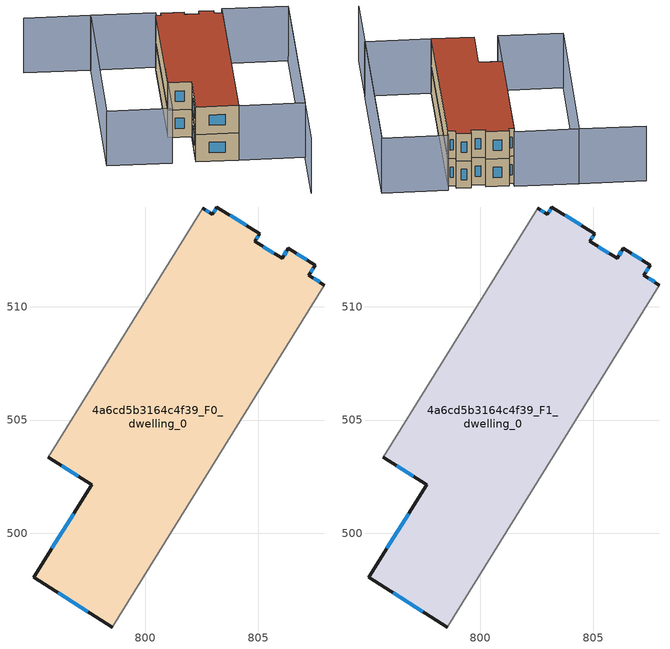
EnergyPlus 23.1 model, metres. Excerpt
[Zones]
4a6cd5b3164c4f39_F0_dwelling_0
 floor ground (EU_floor_Construction): 806.32,512.58 807.51,511.83 807.23,511.39 807.91,510.96 798.55,495.87 795.07,498.06 797.65,502.15 795.73,503.36 802.54,514.34 802.96,514.08 803.17,514.4 805.05,513.21 804.84,512.89 806.04,512.13 z0
 wall outside (EU_wall_Construction): 807.91,510.96 807.23,511.39 807.51,511.83 806.32,512.58 806.04,512.13 804.84,512.89 805.05,513.21 803.17,514.4 802.96,514.08 802.54,514.34 / 795.73,503.36 797.65,502.15 795.07,498.06 798.55,495.87 z0:3
 wall adiabatic (EU_wall_Construction): 798.55,495.87 807.91,510.96 / 802.54,514.34 795.73,503.36 z0:3
 window (EU_Window_Construction): 806.24,512.44 806.13,512.27 / 807.14,512.06 806.69,512.34 / 807.32,511.52 807.42,511.69 / 807.7,511.09 807.44,511.25 / 796.16,497.37 797.47,496.55 / 796.85,500.87 795.88,499.33 / 796.33,502.98 797.05,502.53 / 802.83,514.16 802.67,514.26 / 803.1,514.3 803.03,514.18 / 804.46,513.58 803.75,514.03 / 804.91,512.99 804.98,513.11 / 805.67,512.37 805.22,512.65 z0.93:2.07
4a6cd5b3164c4f39_F1_dwelling_0
 floor to 4a6cd5b3164c4f39_F0_dwelling_0 (EU_floor_Construction): 806.32,512.58 807.51,511.83 807.23,511.39 807.91,510.96 798.55,495.87 795.07,498.06 797.65,502.15 795.73,503.36 802.54,514.34 802.96,514.08 803.17,514.4 805.05,513.21 804.84,512.89 806.04,512.13 z3
 wall outside (EU_wall_Construction): 807.91,510.96 807.23,511.39 807.51,511.83 806.32,512.58 806.04,512.13 804.84,512.89 805.05,513.21 803.17,514.4 802.96,514.08 802.54,514.34 / 795.73,503.36 797.65,502.15 795.07,498.06 798.55,495.87 z3:6
 wall adiabatic (EU_wall_Construction): 798.55,495.87 807.91,510.96 / 802.54,514.34 795.73,503.36 z3:6
 window (EU_Window_Construction): 806.24,512.44 806.13,512.27 / 807.14,512.06 806.69,512.34 / 807.32,511.52 807.42,511.69 / 807.7,511.09 807.44,511.25 / 796.16,497.37 797.47,496.55 / 796.85,500.87 795.88,499.33 / 796.33,502.98 797.05,502.53 / 802.83,514.16 802.67,514.26 / 803.1,514.3 803.03,514.18 / 804.46,513.58 803.75,514.03 / 804.91,512.99 804.98,513.11 / 805.67,512.37 805.22,512.65 z3.93:5.07
 roof outside (EU_roof_Construction): 798.55,495.87 807.91,510.96 807.23,511.39 807.51,511.83 806.32,512.58 806.04,512.13 804.84,512.89 805.05,513.21 803.17,514.4 802.96,514.08 802.54,514.34 795.73,503.36 797.65,502.15 795.07,498.06 z6
shading: 800.33,486.69 813.57,508.03 / 792.16,521.48 797.58,518.09 / 798.54,495.85 808.32,511.61 / 808.32,511.61 813.71,508.26 / 813.71,508.26 803.94,492.5 / 803.94,492.5 798.54,495.85 / 787.85,502.51 797.58,518.09 / 797.58,518.09 802.87,514.78 / 802.87,514.78 793.13,499.2 / 793.13,499.2 787.85,502.51 z0:6
[Building]
EU S2 Campaign: North Axis=0; Terrain=City; Solar Distribution=FullExterior
[Site:Location]
Montreal-Trudeau.Intl.AP: Latitude=45.4667; Longitude=-73.75; Time Zone=-5; Elevation=36
[SizingPeriod:WeatherFileDays]
AnnualSizingPeriod: Begin Month=1; Begin Day of Month=1; End Month=12; End Day of Month=31; Day of Week for Start Day=Monday; Use Weather File Daylight Saving Period=No; Use Weather File Rain and Snow Indicators=No
[MATERIAL]
EU_InternalMass_Material: Roughness=MediumRough; Thickness=0.1; Conductivity=1; Density=1800; Specific Heat=900; Thermal Absorptance=0.9; Solar Absorptance=0.7; Visible Absorptance=0.7
[MATERIAL:NOMASS] Roughness=MediumRough; Thermal Absorptance=0.9; Solar Absorptance=0.7; Visible Absorptance=0.7
Name | Thermal Resistance
EU_wall_NoMass; EU_floor_NoMass | 1.36485
EU_roof_NoMass | 2.55992
[WINDOWMATERIAL:SIMPLEGLAZINGSYSTEM]
EU_Window_SimpleGlazing: UFactor=3.92339; Solar Heat Gain Coefficient=0.8; Visible Transmittance=0.8
[CONSTRUCTION]
EU_wall_Construction: EU_wall_NoMass
EU_roof_Construction: EU_roof_NoMass
EU_floor_Construction: EU_floor_NoMass
EU_Window_Construction: EU_Window_SimpleGlazing
EU_InternalMass_Construction: EU_InternalMass_Material
[ZONE] Type=1; Multiplier=1; Ceiling Height=autocalculate; Floor Area=autocalculate; Part of Total Floor Area=Yes
Name | Volume
4a6cd5b3164c4f39_F0_dwelling_0 | 310.197
4a6cd5b3164c4f39_F1_dwelling_0 | 310.195
[INTERNALMASS] Construction=EU_InternalMass_Construction; Surface Area=103.399
Name | Zone or ZoneList
4a6cd5b3164c4f39_F0_dwelling_0_EU_InternalMass | 4a6cd5b3164c4f39_F0_dwelling_0
4a6cd5b3164c4f39_F1_dwelling_0_EU_InternalMass | 4a6cd5b3164c4f39_F1_dwelling_0
[OTHEREQUIPMENT] Fuel Type=Electricity; Design Level Calculation Method=Watts/Area; Power per Zone Floor Area=1; Fraction Latent=0; Fraction Radiant=0; Fraction Lost=0; Carbon Dioxide Generation Rate=0; EndUse Subcategory=EU_Step8_InternalGains
Name | Zone or ZoneList or Space or SpaceList | Schedule
EU_Step8_InternalGain_4a6cd5b3164c4f39_F0_dwelling_0_f000 | 4a6cd5b3164c4f39_F0_dwelling_0 | EU_Step8_GainSchedule_4a6cd5b3164c4f39_F0_dwelling_0_f000
EU_Step8_InternalGain_4a6cd5b3164c4f39_F1_dwelling_0_f000 | 4a6cd5b3164c4f39_F1_dwelling_0 | EU_Step8_GainSchedule_4a6cd5b3164c4f39_F1_dwelling_0_f000
[ZONEVENTILATION:DESIGNFLOWRATE] Schedule=EU_AlwaysOn; Design Flow Rate Calculation Method=AirChanges/Hour; Air Changes per Hour=0.860309; Ventilation Type=Natural; Fan Pressure Rise=0; Fan Total Efficiency=1; Constant Term Coefficient=1; Temperature Term Coefficient=0; Velocity Term Coefficient=0; Velocity Squared Term Coefficient=0; Minimum Indoor Temperature=-100; Maximum Indoor Temperature=100; Delta Temperature=-100; Minimum Outdoor Temperature=-100; Maximum Outdoor Temperature=100; Maximum Wind Speed=40
Name | Zone or ZoneList or Space or SpaceList
EU_ConstantAir_4a6cd5b3164c4f39_F0_dwelling_0 | 4a6cd5b3164c4f39_F0_dwelling_0
EU_ConstantAir_4a6cd5b3164c4f39_F1_dwelling_0 | 4a6cd5b3164c4f39_F1_dwelling_0
[HVACTEMPLATE:THERMOSTAT] Constant Heating Setpoint=20; Constant Cooling Setpoint=50
EU_HeatOnly_4a6cd5b3164c4f39_F0_dwelling_0; EU_HeatOnly_4a6cd5b3164c4f39_F1_dwelling_0
[HVACTEMPLATE:ZONE:IDEALLOADSAIRSYSTEM] System Availability Schedule=EU_AlwaysOn; Maximum Heating Supply Air Temperature=50; Minimum Cooling Supply Air Temperature=13; Maximum Heating Supply Air Humidity Ratio=0.0156; Minimum Cooling Supply Air Humidity Ratio=0.0077; Heating Limit=NoLimit; Cooling Limit=NoLimit; Heating Availability Schedule=EU_AlwaysOn; Cooling Availability Schedule=EU_CoolingOff; Dehumidification Control Type=ConstantSensibleHeatRatio; Cooling Sensible Heat Ratio=0.7; Dehumidification Setpoint=60; Humidification Control Type=None; Humidification Setpoint=30; Outdoor Air Method=None; Outdoor Air Flow Rate per Person=0.00944; Outdoor Air Flow Rate per Zone Floor Area=0; Outdoor Air Flow Rate per Zone=0; Demand Controlled Ventilation Type=None; Outdoor Air Economizer Type=NoEconomizer; Heat Recovery Type=None; Sensible Heat Recovery Effectiveness=0.7; Latent Heat Recovery Effectiveness=0.65
Name | Template Thermostat
4a6cd5b3164c4f39_F0_dwelling_0 | EU_HeatOnly_4a6cd5b3164c4f39_F0_dwelling_0
4a6cd5b3164c4f39_F1_dwelling_0 | EU_HeatOnly_4a6cd5b3164c4f39_F1_dwelling_0
[SIZING:ZONE] Zone Cooling Design Supply Air Temperature Input Method=SupplyAirTemperature; Zone Cooling Design Supply Air Temperature=13; Zone Heating Design Supply Air Temperature Input Method=SupplyAirTemperature; Zone Heating Design Supply Air Temperature=50; Zone Cooling Design Supply Air Humidity Ratio=0.008; Zone Heating Design Supply Air Humidity Ratio=0.008; Cooling Design Air Flow Method=DesignDay; Cooling Design Air Flow Rate=0; Cooling Minimum Air Flow per Zone Floor Area=0.000762; Cooling Minimum Air Flow=0; Cooling Minimum Air Flow Fraction=0.2; Heating Design Air Flow Method=DesignDay; Heating Design Air Flow Rate=0; Heating Maximum Air Flow per Zone Floor Area=0.002032; Heating Maximum Air Flow=0.141576; Heating Maximum Air Flow Fraction=0.3; Account for Dedicated Outdoor Air System=No; Dedicated Outdoor Air System Control Strategy=NeutralSupplyAir; Dedicated Outdoor Air Low Setpoint Temperature for Design=autosize; Dedicated Outdoor Air High Setpoint Temperature for Design=autosize; Zone Load Sizing Method=Sensible Load Only No Latent Load; Zone Latent Cooling Design Supply Air Humidity Ratio Input Method=HumidityRatioDifference; Zone Cooling Design Supply Air Humidity Ratio Difference=0.005; Zone Latent Heating Design Supply Air Humidity Ratio Input Method=HumidityRatioDifference; Zone Humidification Design Supply Air Humidity Ratio Difference=0.005
4a6cd5b3164c4f39_F0_dwelling_0; 4a6cd5b3164c4f39_F1_dwelling_0
[SCHEDULE:CONSTANT]
Name | Hourly Value
EU_AlwaysOn | 1
EU_CoolingOff | 0
[SCHEDULE:FILE] Column Number=1; Rows to Skip at Top=0; Number of Hours of Data=8760; Column Separator=Comma; Interpolate to Timestep=No; Minutes per Item=60; Adjust Schedule for Daylight Savings=Yes
Name | File
EU_Step8_GainSchedule_4a6cd5b3164c4f39_F0_dwelling_0_f000 | ../../schedules/4a6cd5b3164c4f39/4a6cd5b3164c4f39_F0_dwelling_0_f000_gain.csv
EU_Step8_GainSchedule_4a6cd5b3164c4f39_F1_dwelling_0_f000 | ../../schedules/4a6cd5b3164c4f39/4a6cd5b3164c4f39_F1_dwelling_0_f000_gain.csv
